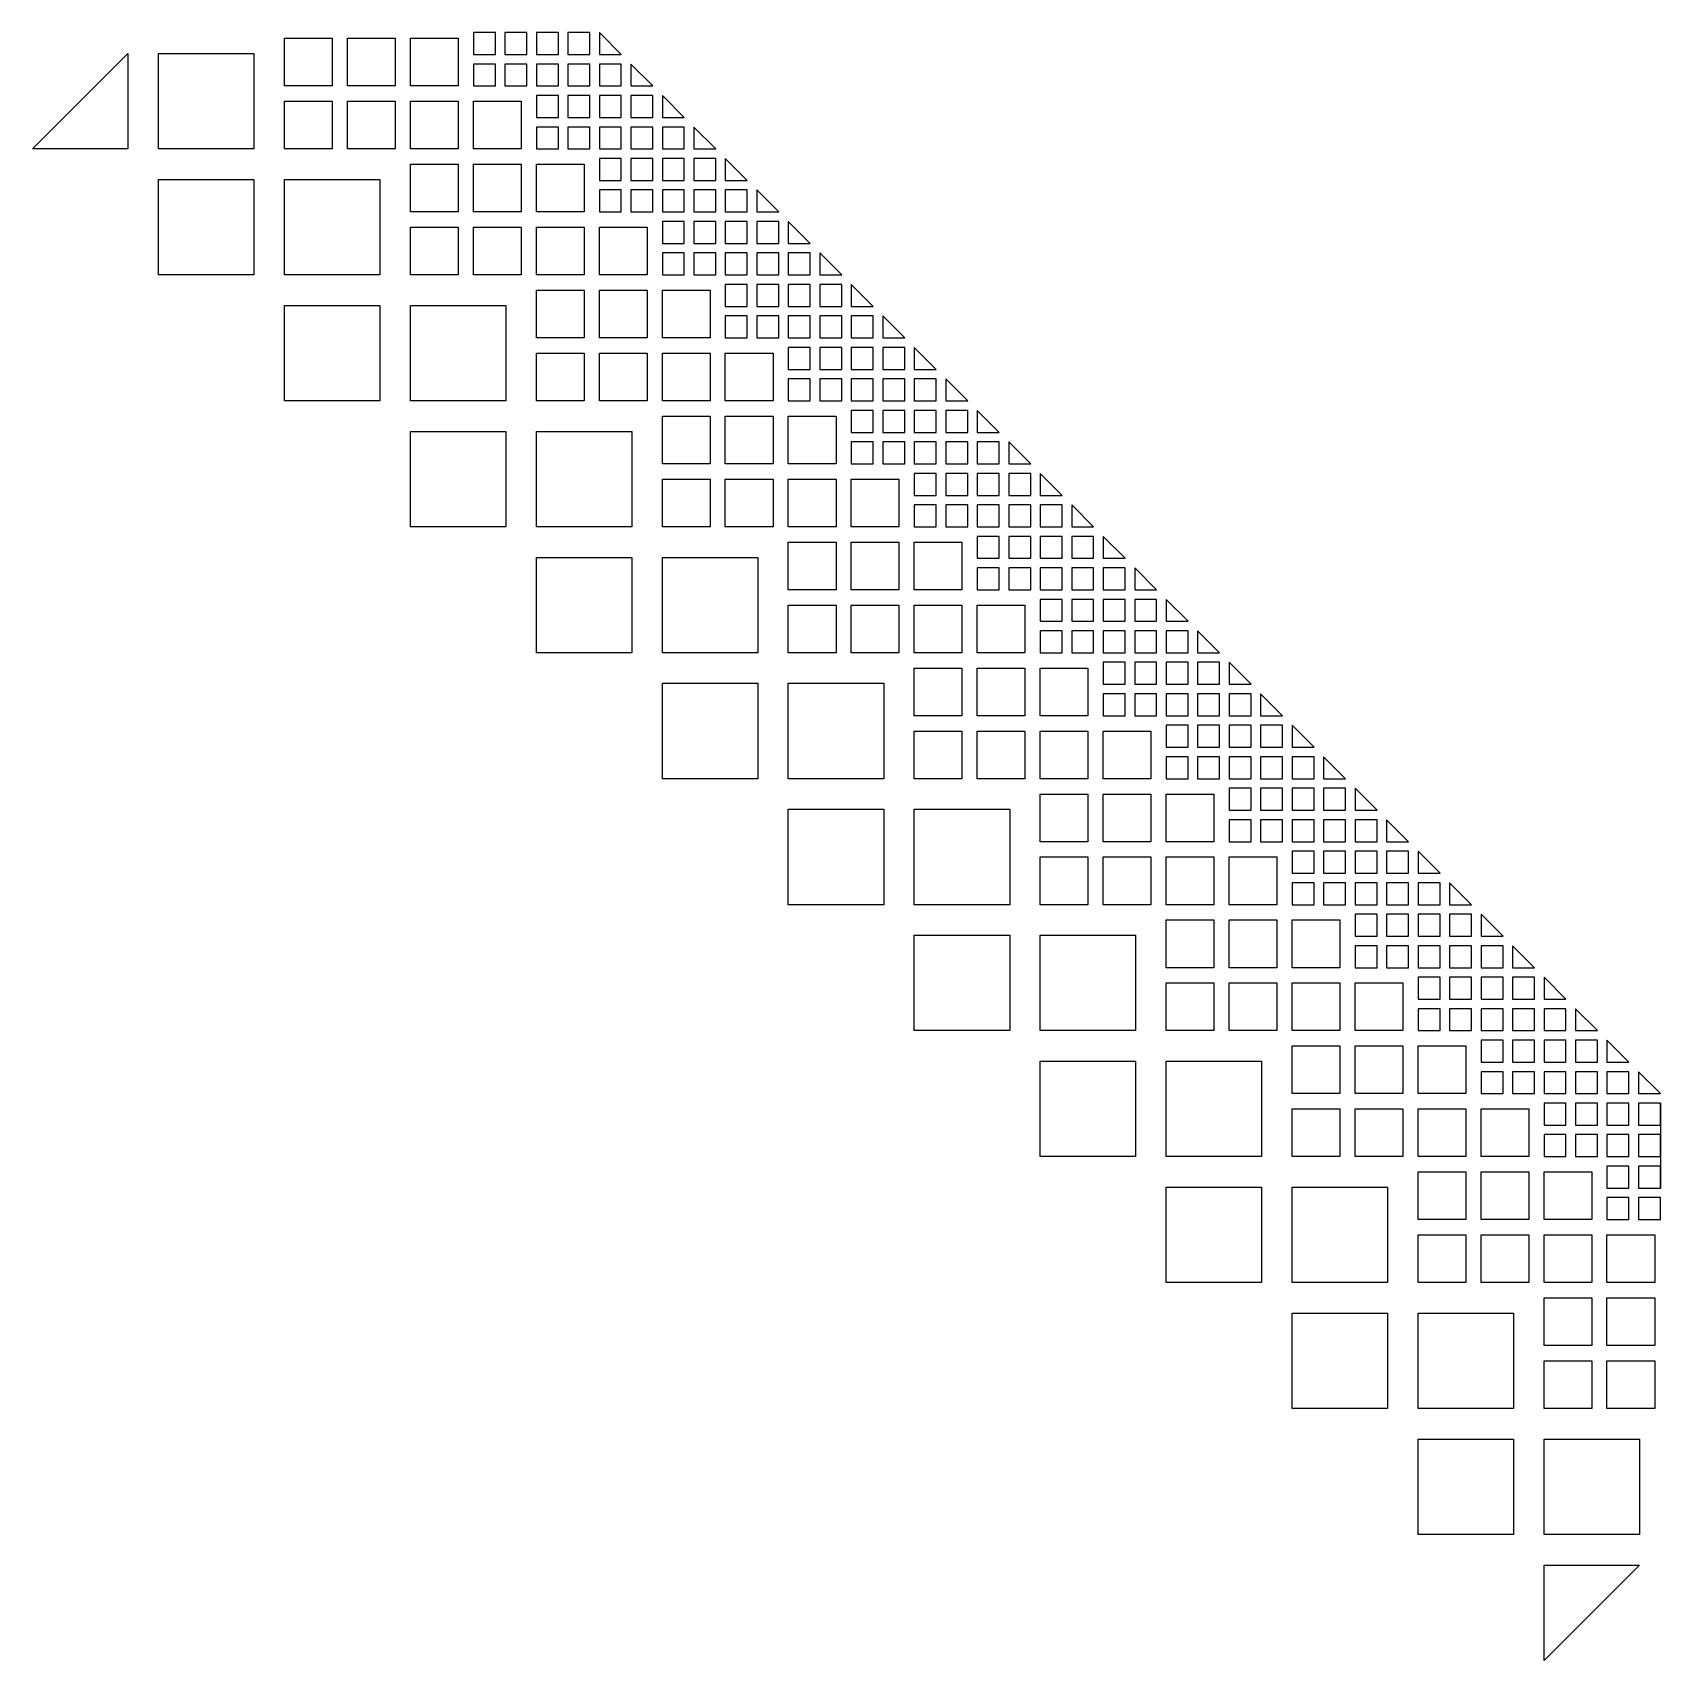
# Model space of a CAD drawing. Header units: inches. Extents: x -13.8 to 13.8, y -19.6 to -8.4.
# Drawn here: x -8.948 to -8.18, y -19.592 to -18.825 of the extents above; entities that cross this region are included whole.
import ezdxf

# ---------------------------------------------------------------- set-up
doc = ezdxf.new("R2010")
doc.units = ezdxf.units.IN
doc.header["$MEASUREMENT"] = 0

msp = doc.modelspace()

# ---------------------------------------------------------------- linework, layer by layer
msp.add_line((-8.18044, -19.32946), (-8.18044, -19.36951))
for points in [[(-8.80683, -18.84976), (-8.82933, -18.84976), (-8.82933, -18.82727), (-8.80683, -18.82727)], [(-8.79963, -18.84976), (-8.79963, -18.82727), (-8.77713, -18.82727), (-8.77713, -18.84976)], [(-8.74743, -18.84976), (-8.76993, -18.84976), (-8.76993, -18.82727), (-8.74743, -18.82727)], [(-8.72988, -18.82456), (-8.74023, -18.82456), (-8.74023, -18.83491), (-8.72988, -18.83491)], [(-8.71503, -18.83491), (-8.71503, -18.82456), (-8.72538, -18.82456), (-8.72538, -18.83491)], [(-8.70018, -18.83491), (-8.70018, -18.82456), (-8.71053, -18.82456), (-8.71053, -18.83491)], [(-8.68533, -18.83491), (-8.68533, -18.82456), (-8.69568, -18.82456), (-8.69568, -18.83491)], [(-8.68083, -18.83491), (-8.67048, -18.83491), (-8.68083, -18.82456)], [(-8.90313, -18.87946), (-8.94813, -18.87946), (-8.90313, -18.83447)], [(-8.84373, -18.83447), (-8.84373, -18.87946), (-8.88873, -18.87946), (-8.88873, -18.83447)], [(-8.74023, -18.84976), (-8.72988, -18.84976), (-8.72988, -18.83941), (-8.74023, -18.83941)], [(-8.72538, -18.83941), (-8.72538, -18.84976), (-8.71503, -18.84976), (-8.71503, -18.83941)], [(-8.70018, -18.84976), (-8.70018, -18.83941), (-8.71053, -18.83941), (-8.71053, -18.84976)], [(-8.68533, -18.84976), (-8.68533, -18.83941), (-8.69568, -18.83941), (-8.69568, -18.84976)], [(-8.67048, -18.84976), (-8.67048, -18.83941), (-8.68083, -18.83941), (-8.68083, -18.84976)], [(-8.66598, -18.84976), (-8.65563, -18.84976), (-8.66598, -18.83941)], [(-8.70018, -18.85426), (-8.71053, -18.85426), (-8.71053, -18.86461), (-8.70018, -18.86461)], [(-8.68533, -18.86461), (-8.68533, -18.85426), (-8.69568, -18.85426), (-8.69568, -18.86461)], [(-8.67048, -18.86461), (-8.67048, -18.85426), (-8.68083, -18.85426), (-8.68083, -18.86461)], [(-8.65563, -18.86461), (-8.65563, -18.85426), (-8.66598, -18.85426), (-8.66598, -18.86461)], [(-8.65113, -18.86461), (-8.64078, -18.86461), (-8.65113, -18.85426)], [(-8.82933, -18.87946), (-8.82933, -18.85696), (-8.80683, -18.85696), (-8.80683, -18.87946)], [(-8.77713, -18.87946), (-8.79963, -18.87946), (-8.79963, -18.85696), (-8.77713, -18.85696)], [(-8.76993, -18.87946), (-8.76993, -18.85696), (-8.74743, -18.85696), (-8.74743, -18.87946)], [(-8.71773, -18.87946), (-8.74023, -18.87946), (-8.74023, -18.85696), (-8.71773, -18.85696)], [(-8.71053, -18.87946), (-8.70018, -18.87946), (-8.70018, -18.86911), (-8.71053, -18.86911)], [(-8.69568, -18.86911), (-8.69568, -18.87946), (-8.68533, -18.87946), (-8.68533, -18.86911)], [(-8.67048, -18.87946), (-8.67048, -18.86911), (-8.68083, -18.86911), (-8.68083, -18.87946)], [(-8.65563, -18.87946), (-8.65563, -18.86911), (-8.66598, -18.86911), (-8.66598, -18.87946)], [(-8.64078, -18.87946), (-8.64078, -18.86911), (-8.65113, -18.86911), (-8.65113, -18.87946)], [(-8.63628, -18.87946), (-8.62593, -18.87946), (-8.63628, -18.86911)], [(-8.67048, -18.88396), (-8.68083, -18.88396), (-8.68083, -18.89431), (-8.67048, -18.89431)], [(-8.65563, -18.89431), (-8.65563, -18.88396), (-8.66598, -18.88396), (-8.66598, -18.89431)], [(-8.64078, -18.89431), (-8.64078, -18.88396), (-8.65113, -18.88396), (-8.65113, -18.89431)], [(-8.62593, -18.89431), (-8.62593, -18.88396), (-8.63628, -18.88396), (-8.63628, -18.89431)], [(-8.62143, -18.89431), (-8.61108, -18.89431), (-8.62143, -18.88396)], [(-8.74743, -18.90916), (-8.76993, -18.90916), (-8.76993, -18.88666), (-8.74743, -18.88666)], [(-8.74023, -18.90916), (-8.74023, -18.88666), (-8.71773, -18.88666), (-8.71773, -18.90916)], [(-8.68803, -18.90916), (-8.71053, -18.90916), (-8.71053, -18.88666), (-8.68803, -18.88666)], [(-8.84373, -18.93886), (-8.88873, -18.93886), (-8.88873, -18.89386), (-8.84373, -18.89386)], [(-8.82933, -18.89386), (-8.78433, -18.89386), (-8.78433, -18.93886), (-8.82933, -18.93886)], [(-8.68083, -18.90916), (-8.67048, -18.90916), (-8.67048, -18.89881), (-8.68083, -18.89881)], [(-8.66598, -18.89881), (-8.66598, -18.90916), (-8.65563, -18.90916), (-8.65563, -18.89881)], [(-8.64078, -18.90916), (-8.64078, -18.89881), (-8.65113, -18.89881), (-8.65113, -18.90916)], [(-8.62593, -18.90916), (-8.62593, -18.89881), (-8.63628, -18.89881), (-8.63628, -18.90916)], [(-8.61108, -18.90916), (-8.61108, -18.89881), (-8.62143, -18.89881), (-8.62143, -18.90916)], [(-8.60658, -18.90916), (-8.59623, -18.90916), (-8.60658, -18.89881)], [(-8.64078, -18.91366), (-8.65113, -18.91366), (-8.65113, -18.92401), (-8.64078, -18.92401)], [(-8.62593, -18.92401), (-8.62593, -18.91366), (-8.63628, -18.91366), (-8.63628, -18.92401)], [(-8.61108, -18.92401), (-8.61108, -18.91366), (-8.62143, -18.91366), (-8.62143, -18.92401)], [(-8.59623, -18.92401), (-8.59623, -18.91366), (-8.60658, -18.91366), (-8.60658, -18.92401)], [(-8.59173, -18.92401), (-8.58138, -18.92401), (-8.59173, -18.91366)], [(-8.76993, -18.93886), (-8.76993, -18.91636), (-8.74743, -18.91636), (-8.74743, -18.93886)], [(-8.71773, -18.93886), (-8.74023, -18.93886), (-8.74023, -18.91636), (-8.71773, -18.91636)], [(-8.71053, -18.93886), (-8.71053, -18.91636), (-8.68803, -18.91636), (-8.68803, -18.93886)], [(-8.65833, -18.93886), (-8.68083, -18.93886), (-8.68083, -18.91636), (-8.65833, -18.91636)], [(-8.65113, -18.93886), (-8.64078, -18.93886), (-8.64078, -18.92851), (-8.65113, -18.92851)], [(-8.63628, -18.92851), (-8.63628, -18.93886), (-8.62593, -18.93886), (-8.62593, -18.92851)], [(-8.61108, -18.93886), (-8.61108, -18.92851), (-8.62143, -18.92851), (-8.62143, -18.93886)], [(-8.59623, -18.93886), (-8.59623, -18.92851), (-8.60658, -18.92851), (-8.60658, -18.93886)], [(-8.58138, -18.93886), (-8.58138, -18.92851), (-8.59173, -18.92851), (-8.59173, -18.93886)], [(-8.57688, -18.93886), (-8.56653, -18.93886), (-8.57688, -18.92851)], [(-8.68803, -18.96856), (-8.71053, -18.96856), (-8.71053, -18.94606), (-8.68803, -18.94606)], [(-8.68083, -18.96856), (-8.68083, -18.94606), (-8.65833, -18.94606), (-8.65833, -18.96856)], [(-8.62863, -18.96856), (-8.65113, -18.96856), (-8.65113, -18.94606), (-8.62863, -18.94606)], [(-8.61108, -18.94336), (-8.62143, -18.94336), (-8.62143, -18.95371), (-8.61108, -18.95371)], [(-8.59623, -18.95371), (-8.59623, -18.94336), (-8.60658, -18.94336), (-8.60658, -18.95371)], [(-8.58138, -18.95371), (-8.58138, -18.94336), (-8.59173, -18.94336), (-8.59173, -18.95371)], [(-8.56653, -18.95371), (-8.56653, -18.94336), (-8.57688, -18.94336), (-8.57688, -18.95371)], [(-8.56203, -18.95371), (-8.55168, -18.95371), (-8.56203, -18.94336)], [(-8.78433, -18.95326), (-8.78433, -18.99826), (-8.82933, -18.99826), (-8.82933, -18.95326)], [(-8.76993, -18.95326), (-8.72493, -18.95326), (-8.72493, -18.99826), (-8.76993, -18.99826)], [(-8.62143, -18.96856), (-8.61108, -18.96856), (-8.61108, -18.95821), (-8.62143, -18.95821)], [(-8.60658, -18.95821), (-8.60658, -18.96856), (-8.59623, -18.96856), (-8.59623, -18.95821)], [(-8.58138, -18.96856), (-8.58138, -18.95821), (-8.59173, -18.95821), (-8.59173, -18.96856)], [(-8.56653, -18.96856), (-8.56653, -18.95821), (-8.57688, -18.95821), (-8.57688, -18.96856)], [(-8.55168, -18.96856), (-8.55168, -18.95821), (-8.56203, -18.95821), (-8.56203, -18.96856)], [(-8.54718, -18.96856), (-8.53683, -18.96856), (-8.54718, -18.95821)], [(-8.71053, -18.99826), (-8.71053, -18.97576), (-8.68803, -18.97576), (-8.68803, -18.99826)], [(-8.65833, -18.99826), (-8.68083, -18.99826), (-8.68083, -18.97576), (-8.65833, -18.97576)], [(-8.65113, -18.99826), (-8.65113, -18.97576), (-8.62863, -18.97576), (-8.62863, -18.99826)], [(-8.59893, -18.99826), (-8.62143, -18.99826), (-8.62143, -18.97576), (-8.59893, -18.97576)], [(-8.58138, -18.97306), (-8.59173, -18.97306), (-8.59173, -18.98341), (-8.58138, -18.98341)], [(-8.56653, -18.98341), (-8.56653, -18.97306), (-8.57688, -18.97306), (-8.57688, -18.98341)], [(-8.55168, -18.98341), (-8.55168, -18.97306), (-8.56203, -18.97306), (-8.56203, -18.98341)], [(-8.53683, -18.98341), (-8.53683, -18.97306), (-8.54718, -18.97306), (-8.54718, -18.98341)], [(-8.53233, -18.98341), (-8.52198, -18.98341), (-8.53233, -18.97306)], [(-8.59173, -18.99826), (-8.58138, -18.99826), (-8.58138, -18.98791), (-8.59173, -18.98791)], [(-8.57688, -18.98791), (-8.57688, -18.99826), (-8.56653, -18.99826), (-8.56653, -18.98791)], [(-8.55168, -18.99826), (-8.55168, -18.98791), (-8.56203, -18.98791), (-8.56203, -18.99826)], [(-8.53683, -18.99826), (-8.53683, -18.98791), (-8.54718, -18.98791), (-8.54718, -18.99826)], [(-8.52198, -18.99826), (-8.52198, -18.98791), (-8.53233, -18.98791), (-8.53233, -18.99826)], [(-8.51748, -18.99826), (-8.50713, -18.99826), (-8.51748, -18.98791)], [(-8.62863, -19.02796), (-8.65113, -19.02796), (-8.65113, -19.00546), (-8.62863, -19.00546)], [(-8.62143, -19.02796), (-8.62143, -19.00546), (-8.59893, -19.00546), (-8.59893, -19.02796)], [(-8.59173, -19.02796), (-8.59173, -19.00546), (-8.56923, -19.00546), (-8.56923, -19.02796)], [(-8.55168, -19.00276), (-8.56203, -19.00276), (-8.56203, -19.01311), (-8.55168, -19.01311)], [(-8.53683, -19.01311), (-8.53683, -19.00276), (-8.54718, -19.00276), (-8.54718, -19.01311)], [(-8.52198, -19.01311), (-8.52198, -19.00276), (-8.53233, -19.00276), (-8.53233, -19.01311)], [(-8.50713, -19.01311), (-8.50713, -19.00276), (-8.51748, -19.00276), (-8.51748, -19.01311)], [(-8.50263, -19.01311), (-8.49228, -19.01311), (-8.50263, -19.00276)], [(-8.72493, -19.01266), (-8.72493, -19.05766), (-8.76993, -19.05766), (-8.76993, -19.01266)], [(-8.71053, -19.01266), (-8.66553, -19.01266), (-8.66553, -19.05766), (-8.71053, -19.05766)], [(-8.56203, -19.02796), (-8.55168, -19.02796), (-8.55168, -19.01761), (-8.56203, -19.01761)], [(-8.54718, -19.01761), (-8.54718, -19.02796), (-8.53683, -19.02796), (-8.53683, -19.01761)], [(-8.52198, -19.02796), (-8.52198, -19.01761), (-8.53233, -19.01761), (-8.53233, -19.02796)], [(-8.50713, -19.02796), (-8.50713, -19.01761), (-8.51748, -19.01761), (-8.51748, -19.02796)], [(-8.49228, -19.02796), (-8.49228, -19.01761), (-8.50263, -19.01761), (-8.50263, -19.02796)], [(-8.48778, -19.02796), (-8.47743, -19.02796), (-8.48778, -19.01761)], [(-8.65113, -19.05766), (-8.65113, -19.03516), (-8.62863, -19.03516), (-8.62863, -19.05766)], [(-8.59893, -19.05766), (-8.62143, -19.05766), (-8.62143, -19.03516), (-8.59893, -19.03516)], [(-8.59173, -19.05766), (-8.59173, -19.03516), (-8.56923, -19.03516), (-8.56923, -19.05766)], [(-8.56203, -19.05766), (-8.56203, -19.03516), (-8.53953, -19.03516), (-8.53953, -19.05766)], [(-8.52198, -19.03246), (-8.53233, -19.03246), (-8.53233, -19.04281), (-8.52198, -19.04281)], [(-8.50713, -19.04281), (-8.50713, -19.03246), (-8.51748, -19.03246), (-8.51748, -19.04281)], [(-8.49228, -19.04281), (-8.49228, -19.03246), (-8.50263, -19.03246), (-8.50263, -19.04281)], [(-8.47743, -19.04281), (-8.47743, -19.03246), (-8.48778, -19.03246), (-8.48778, -19.04281)], [(-8.47293, -19.04281), (-8.46258, -19.04281), (-8.47293, -19.03246)], [(-8.53233, -19.05766), (-8.52198, -19.05766), (-8.52198, -19.04731), (-8.53233, -19.04731)], [(-8.51748, -19.04731), (-8.51748, -19.05766), (-8.50713, -19.05766), (-8.50713, -19.04731)], [(-8.49228, -19.05766), (-8.49228, -19.04731), (-8.50263, -19.04731), (-8.50263, -19.05766)], [(-8.47743, -19.05766), (-8.47743, -19.04731), (-8.48778, -19.04731), (-8.48778, -19.05766)], [(-8.46258, -19.05766), (-8.46258, -19.04731), (-8.47293, -19.04731), (-8.47293, -19.05766)], [(-8.45808, -19.05766), (-8.44773, -19.05766), (-8.45808, -19.04731)], [(-8.56923, -19.08736), (-8.59173, -19.08736), (-8.59173, -19.06486), (-8.56923, -19.06486)], [(-8.56203, -19.08736), (-8.56203, -19.06486), (-8.53953, -19.06486), (-8.53953, -19.08736)], [(-8.50983, -19.08736), (-8.53233, -19.08736), (-8.53233, -19.06486), (-8.50983, -19.06486)], [(-8.49228, -19.06216), (-8.50263, -19.06216), (-8.50263, -19.07251), (-8.49228, -19.07251)], [(-8.47743, -19.07251), (-8.47743, -19.06216), (-8.48778, -19.06216), (-8.48778, -19.07251)], [(-8.46258, -19.07251), (-8.46258, -19.06216), (-8.47293, -19.06216), (-8.47293, -19.07251)], [(-8.44773, -19.07251), (-8.44773, -19.06216), (-8.45808, -19.06216), (-8.45808, -19.07251)], [(-8.44323, -19.07251), (-8.43288, -19.07251), (-8.44323, -19.06216)], [(-8.66553, -19.07206), (-8.66553, -19.11706), (-8.71053, -19.11706), (-8.71053, -19.07206)], [(-8.60613, -19.07206), (-8.60613, -19.11706), (-8.65113, -19.11706), (-8.65113, -19.07206)], [(-8.50263, -19.08736), (-8.49228, -19.08736), (-8.49228, -19.07701), (-8.50263, -19.07701)], [(-8.48778, -19.07701), (-8.48778, -19.08736), (-8.47743, -19.08736), (-8.47743, -19.07701)], [(-8.46258, -19.08736), (-8.46258, -19.07701), (-8.47293, -19.07701), (-8.47293, -19.08736)], [(-8.44773, -19.08736), (-8.44773, -19.07701), (-8.45808, -19.07701), (-8.45808, -19.08736)], [(-8.43288, -19.08736), (-8.43288, -19.07701), (-8.44323, -19.07701), (-8.44323, -19.08736)], [(-8.42838, -19.08736), (-8.41803, -19.08736), (-8.42838, -19.07701)], [(-8.46258, -19.09186), (-8.47293, -19.09186), (-8.47293, -19.10221), (-8.46258, -19.10221)], [(-8.44773, -19.10221), (-8.44773, -19.09186), (-8.45808, -19.09186), (-8.45808, -19.10221)], [(-8.43288, -19.10221), (-8.43288, -19.09186), (-8.44323, -19.09186), (-8.44323, -19.10221)], [(-8.41803, -19.10221), (-8.41803, -19.09186), (-8.42838, -19.09186), (-8.42838, -19.10221)], [(-8.41353, -19.10221), (-8.40318, -19.10221), (-8.41353, -19.09186)], [(-8.59173, -19.11706), (-8.59173, -19.09456), (-8.56923, -19.09456), (-8.56923, -19.11706)], [(-8.53953, -19.11706), (-8.56203, -19.11706), (-8.56203, -19.09456), (-8.53953, -19.09456)], [(-8.53233, -19.11706), (-8.53233, -19.09456), (-8.50983, -19.09456), (-8.50983, -19.11706)], [(-8.48013, -19.11706), (-8.50263, -19.11706), (-8.50263, -19.09456), (-8.48013, -19.09456)], [(-8.47293, -19.11706), (-8.46258, -19.11706), (-8.46258, -19.10671), (-8.47293, -19.10671)], [(-8.45808, -19.10671), (-8.45808, -19.11706), (-8.44773, -19.11706), (-8.44773, -19.10671)], [(-8.43288, -19.11706), (-8.43288, -19.10671), (-8.44323, -19.10671), (-8.44323, -19.11706)], [(-8.41803, -19.11706), (-8.41803, -19.10671), (-8.42838, -19.10671), (-8.42838, -19.11706)], [(-8.40318, -19.11706), (-8.40318, -19.10671), (-8.41353, -19.10671), (-8.41353, -19.11706)], [(-8.39868, -19.11706), (-8.38833, -19.11706), (-8.39868, -19.10671)], [(-8.43288, -19.12156), (-8.44323, -19.12156), (-8.44323, -19.13191), (-8.43288, -19.13191)], [(-8.41803, -19.13191), (-8.41803, -19.12156), (-8.42838, -19.12156), (-8.42838, -19.13191)], [(-8.40318, -19.13191), (-8.40318, -19.12156), (-8.41353, -19.12156), (-8.41353, -19.13191)], [(-8.38833, -19.13191), (-8.38833, -19.12156), (-8.39868, -19.12156), (-8.39868, -19.13191)], [(-8.38383, -19.13191), (-8.37348, -19.13191), (-8.38383, -19.12156)], [(-8.50983, -19.14676), (-8.53233, -19.14676), (-8.53233, -19.12426), (-8.50983, -19.12426)], [(-8.50263, -19.14676), (-8.50263, -19.12426), (-8.48013, -19.12426), (-8.48013, -19.14676)], [(-8.45043, -19.14676), (-8.47293, -19.14676), (-8.47293, -19.12426), (-8.45043, -19.12426)], [(-8.60613, -19.17646), (-8.65113, -19.17646), (-8.65113, -19.13146), (-8.60613, -19.13146)], [(-8.59173, -19.13146), (-8.54673, -19.13146), (-8.54673, -19.17646), (-8.59173, -19.17646)], [(-8.44323, -19.14676), (-8.43288, -19.14676), (-8.43288, -19.13641), (-8.44323, -19.13641)], [(-8.42838, -19.13641), (-8.42838, -19.14676), (-8.41803, -19.14676), (-8.41803, -19.13641)], [(-8.40318, -19.14676), (-8.40318, -19.13641), (-8.41353, -19.13641), (-8.41353, -19.14676)], [(-8.38833, -19.14676), (-8.38833, -19.13641), (-8.39868, -19.13641), (-8.39868, -19.14676)], [(-8.37348, -19.14676), (-8.37348, -19.13641), (-8.38383, -19.13641), (-8.38383, -19.14676)], [(-8.36898, -19.14676), (-8.35863, -19.14676), (-8.36898, -19.13641)], [(-8.53233, -19.17646), (-8.53233, -19.15396), (-8.50983, -19.15396), (-8.50983, -19.17646)], [(-8.48013, -19.17646), (-8.50263, -19.17646), (-8.50263, -19.15396), (-8.48013, -19.15396)], [(-8.47293, -19.17646), (-8.47293, -19.15396), (-8.45043, -19.15396), (-8.45043, -19.17646)], [(-8.42073, -19.17646), (-8.44323, -19.17646), (-8.44323, -19.15396), (-8.42073, -19.15396)], [(-8.40318, -19.15126), (-8.41353, -19.15126), (-8.41353, -19.16161), (-8.40318, -19.16161)], [(-8.38833, -19.16161), (-8.38833, -19.15126), (-8.39868, -19.15126), (-8.39868, -19.16161)], [(-8.37348, -19.16161), (-8.37348, -19.15126), (-8.38383, -19.15126), (-8.38383, -19.16161)], [(-8.35863, -19.16161), (-8.35863, -19.15126), (-8.36898, -19.15126), (-8.36898, -19.16161)], [(-8.35413, -19.16161), (-8.34378, -19.16161), (-8.35413, -19.15126)], [(-8.41353, -19.17646), (-8.40318, -19.17646), (-8.40318, -19.16611), (-8.41353, -19.16611)], [(-8.39868, -19.16611), (-8.39868, -19.17646), (-8.38833, -19.17646), (-8.38833, -19.16611)], [(-8.37348, -19.17646), (-8.37348, -19.16611), (-8.38383, -19.16611), (-8.38383, -19.17646)], [(-8.35863, -19.17646), (-8.35863, -19.16611), (-8.36898, -19.16611), (-8.36898, -19.17646)], [(-8.34378, -19.17646), (-8.34378, -19.16611), (-8.35413, -19.16611), (-8.35413, -19.17646)], [(-8.33928, -19.17646), (-8.32893, -19.17646), (-8.33928, -19.16611)], [(-8.45043, -19.20616), (-8.47293, -19.20616), (-8.47293, -19.18366), (-8.45043, -19.18366)], [(-8.44323, -19.20616), (-8.44323, -19.18366), (-8.42073, -19.18366), (-8.42073, -19.20616)], [(-8.39103, -19.20616), (-8.41353, -19.20616), (-8.41353, -19.18366), (-8.39103, -19.18366)], [(-8.37348, -19.18096), (-8.38383, -19.18096), (-8.38383, -19.19131), (-8.37348, -19.19131)], [(-8.35863, -19.19131), (-8.35863, -19.18096), (-8.36898, -19.18096), (-8.36898, -19.19131)], [(-8.34378, -19.19131), (-8.34378, -19.18096), (-8.35413, -19.18096), (-8.35413, -19.19131)], [(-8.32893, -19.19131), (-8.32893, -19.18096), (-8.33928, -19.18096), (-8.33928, -19.19131)], [(-8.32443, -19.19131), (-8.31408, -19.19131), (-8.32443, -19.18096)], [(-8.54673, -19.19086), (-8.54673, -19.23586), (-8.59173, -19.23586), (-8.59173, -19.19086)], [(-8.53233, -19.19086), (-8.48733, -19.19086), (-8.48733, -19.23586), (-8.53233, -19.23586)], [(-8.38383, -19.20616), (-8.37348, -19.20616), (-8.37348, -19.19581), (-8.38383, -19.19581)], [(-8.36898, -19.19581), (-8.36898, -19.20616), (-8.35863, -19.20616), (-8.35863, -19.19581)], [(-8.34378, -19.20616), (-8.34378, -19.19581), (-8.35413, -19.19581), (-8.35413, -19.20616)], [(-8.32893, -19.20616), (-8.32893, -19.19581), (-8.33928, -19.19581), (-8.33928, -19.20616)], [(-8.31408, -19.20616), (-8.31408, -19.19581), (-8.32443, -19.19581), (-8.32443, -19.20616)], [(-8.30958, -19.20616), (-8.29923, -19.20616), (-8.30958, -19.19581)], [(-8.47293, -19.23586), (-8.47293, -19.21336), (-8.45043, -19.21336), (-8.45043, -19.23586)], [(-8.42073, -19.23586), (-8.44323, -19.23586), (-8.44323, -19.21336), (-8.42073, -19.21336)], [(-8.41353, -19.23586), (-8.41353, -19.21336), (-8.39103, -19.21336), (-8.39103, -19.23586)], [(-8.36133, -19.23586), (-8.38383, -19.23586), (-8.38383, -19.21336), (-8.36133, -19.21336)], [(-8.34378, -19.21066), (-8.35413, -19.21066), (-8.35413, -19.22101), (-8.34378, -19.22101)], [(-8.32893, -19.22101), (-8.32893, -19.21066), (-8.33928, -19.21066), (-8.33928, -19.22101)], [(-8.31408, -19.22101), (-8.31408, -19.21066), (-8.32443, -19.21066), (-8.32443, -19.22101)], [(-8.29923, -19.22101), (-8.29923, -19.21066), (-8.30958, -19.21066), (-8.30958, -19.22101)], [(-8.29473, -19.22101), (-8.28438, -19.22101), (-8.29473, -19.21066)], [(-8.35413, -19.23586), (-8.34378, -19.23586), (-8.34378, -19.22551), (-8.35413, -19.22551)], [(-8.33928, -19.22551), (-8.33928, -19.23586), (-8.32893, -19.23586), (-8.32893, -19.22551)], [(-8.31408, -19.23586), (-8.31408, -19.22551), (-8.32443, -19.22551), (-8.32443, -19.23586)], [(-8.29923, -19.23586), (-8.29923, -19.22551), (-8.30958, -19.22551), (-8.30958, -19.23586)], [(-8.28438, -19.23586), (-8.28438, -19.22551), (-8.29473, -19.22551), (-8.29473, -19.23586)], [(-8.27988, -19.23586), (-8.26953, -19.23586), (-8.27988, -19.22551)], [(-8.39103, -19.26556), (-8.41353, -19.26556), (-8.41353, -19.24306), (-8.39103, -19.24306)], [(-8.38383, -19.26556), (-8.38383, -19.24306), (-8.36133, -19.24306), (-8.36133, -19.26556)], [(-8.33163, -19.26556), (-8.35413, -19.26556), (-8.35413, -19.24306), (-8.33163, -19.24306)], [(-8.31408, -19.24036), (-8.32443, -19.24036), (-8.32443, -19.25071), (-8.31408, -19.25071)], [(-8.29923, -19.25071), (-8.29923, -19.24036), (-8.30958, -19.24036), (-8.30958, -19.25071)], [(-8.28438, -19.25071), (-8.28438, -19.24036), (-8.29473, -19.24036), (-8.29473, -19.25071)], [(-8.26953, -19.25071), (-8.26953, -19.24036), (-8.27988, -19.24036), (-8.27988, -19.25071)], [(-8.26504, -19.25071), (-8.25468, -19.25071), (-8.26504, -19.24036)], [(-8.48733, -19.25026), (-8.48733, -19.29526), (-8.53233, -19.29526), (-8.53233, -19.25026)], [(-8.47293, -19.25026), (-8.42793, -19.25026), (-8.42793, -19.29526), (-8.47293, -19.29526)], [(-8.32443, -19.26556), (-8.31408, -19.26556), (-8.31408, -19.25521), (-8.32443, -19.25521)], [(-8.30958, -19.25521), (-8.30958, -19.26556), (-8.29923, -19.26556), (-8.29923, -19.25521)], [(-8.28438, -19.26556), (-8.28438, -19.25521), (-8.29473, -19.25521), (-8.29473, -19.26556)], [(-8.26953, -19.26556), (-8.26953, -19.25521), (-8.27988, -19.25521), (-8.27988, -19.26556)], [(-8.25468, -19.26556), (-8.25468, -19.25521), (-8.26504, -19.25521), (-8.26504, -19.26556)], [(-8.25018, -19.26556), (-8.23984, -19.26556), (-8.25018, -19.25521)], [(-8.41353, -19.29526), (-8.41353, -19.27276), (-8.39103, -19.27276), (-8.39103, -19.29526)], [(-8.36133, -19.29526), (-8.38383, -19.29526), (-8.38383, -19.27276), (-8.36133, -19.27276)], [(-8.35413, -19.29526), (-8.35413, -19.27276), (-8.33163, -19.27276), (-8.33163, -19.29526)], [(-8.30193, -19.29526), (-8.32443, -19.29526), (-8.32443, -19.27276), (-8.30193, -19.27276)], [(-8.28438, -19.27006), (-8.29473, -19.27006), (-8.29473, -19.28041), (-8.28438, -19.28041)], [(-8.26953, -19.28041), (-8.26953, -19.27006), (-8.27988, -19.27006), (-8.27988, -19.28041)], [(-8.25468, -19.28041), (-8.25468, -19.27006), (-8.26504, -19.27006), (-8.26504, -19.28041)], [(-8.23984, -19.28041), (-8.23984, -19.27006), (-8.25018, -19.27006), (-8.25018, -19.28041)], [(-8.23534, -19.28041), (-8.22499, -19.28041), (-8.23534, -19.27006)], [(-8.29473, -19.29526), (-8.28438, -19.29526), (-8.28438, -19.28491), (-8.29473, -19.28491)], [(-8.27988, -19.28491), (-8.27988, -19.29526), (-8.26953, -19.29526), (-8.26953, -19.28491)], [(-8.25468, -19.29526), (-8.25468, -19.28491), (-8.26504, -19.28491), (-8.26504, -19.29526)], [(-8.23984, -19.29526), (-8.23984, -19.28491), (-8.25018, -19.28491), (-8.25018, -19.29526)], [(-8.22499, -19.29526), (-8.22499, -19.28491), (-8.23534, -19.28491), (-8.23534, -19.29526)], [(-8.22049, -19.29526), (-8.21014, -19.29526), (-8.22049, -19.28491)], [(-8.25468, -19.29976), (-8.26504, -19.29976), (-8.26504, -19.31011), (-8.25468, -19.31011)], [(-8.23984, -19.31011), (-8.23984, -19.29976), (-8.25018, -19.29976), (-8.25018, -19.31011)], [(-8.22499, -19.31011), (-8.22499, -19.29976), (-8.23534, -19.29976), (-8.23534, -19.31011)], [(-8.21014, -19.31011), (-8.21014, -19.29976), (-8.22049, -19.29976), (-8.22049, -19.31011)], [(-8.20564, -19.31011), (-8.19529, -19.31011), (-8.20564, -19.29976)], [(-8.33163, -19.32496), (-8.35413, -19.32496), (-8.35413, -19.30246), (-8.33163, -19.30246)], [(-8.32443, -19.32496), (-8.32443, -19.30246), (-8.30193, -19.30246), (-8.30193, -19.32496)], [(-8.27223, -19.32496), (-8.29473, -19.32496), (-8.29473, -19.30246), (-8.27223, -19.30246)], [(-8.42793, -19.30966), (-8.42793, -19.35466), (-8.47293, -19.35466), (-8.47293, -19.30966)], [(-8.41353, -19.30966), (-8.36853, -19.30966), (-8.36853, -19.35466), (-8.41353, -19.35466)], [(-8.26504, -19.32496), (-8.25468, -19.32496), (-8.25468, -19.31461), (-8.26504, -19.31461)], [(-8.25018, -19.31461), (-8.25018, -19.32496), (-8.23984, -19.32496), (-8.23984, -19.31461)], [(-8.22499, -19.32496), (-8.22499, -19.31461), (-8.23534, -19.31461), (-8.23534, -19.32496)], [(-8.21014, -19.32496), (-8.21014, -19.31461), (-8.22049, -19.31461), (-8.22049, -19.32496)], [(-8.19529, -19.32496), (-8.19529, -19.31461), (-8.20564, -19.31461), (-8.20564, -19.32496)], [(-8.19079, -19.32496), (-8.18044, -19.32496), (-8.19079, -19.31461)], [(-8.22499, -19.32946), (-8.23534, -19.32946), (-8.23534, -19.33981), (-8.22499, -19.33981)], [(-8.21014, -19.33981), (-8.21014, -19.32946), (-8.22049, -19.32946), (-8.22049, -19.33981)], [(-8.19529, -19.33981), (-8.19529, -19.32946), (-8.20564, -19.32946), (-8.20564, -19.33981)], [(-8.18044, -19.33981), (-8.18044, -19.32946), (-8.19079, -19.32946), (-8.19079, -19.33981)], [(-8.35413, -19.35466), (-8.35413, -19.33216), (-8.33163, -19.33216), (-8.33163, -19.35466)], [(-8.30193, -19.35466), (-8.32443, -19.35466), (-8.32443, -19.33216), (-8.30193, -19.33216)], [(-8.29473, -19.35466), (-8.29473, -19.33216), (-8.27223, -19.33216), (-8.27223, -19.35466)], [(-8.24254, -19.35466), (-8.26504, -19.35466), (-8.26504, -19.33216), (-8.24254, -19.33216)], [(-8.23534, -19.35466), (-8.22499, -19.35466), (-8.22499, -19.34431), (-8.23534, -19.34431)], [(-8.22049, -19.34431), (-8.22049, -19.35466), (-8.21014, -19.35466), (-8.21014, -19.34431)], [(-8.19529, -19.35466), (-8.19529, -19.34431), (-8.20564, -19.34431), (-8.20564, -19.35466)], [(-8.18044, -19.35466), (-8.18044, -19.34431), (-8.19079, -19.34431), (-8.19079, -19.35466)], [(-8.19529, -19.35916), (-8.20564, -19.35916), (-8.20564, -19.36951), (-8.19529, -19.36951)], [(-8.18044, -19.36951), (-8.18044, -19.35916), (-8.19079, -19.35916), (-8.19079, -19.36951)], [(-8.27223, -19.38436), (-8.29473, -19.38436), (-8.29473, -19.36186), (-8.27223, -19.36186)], [(-8.26504, -19.38436), (-8.26504, -19.36186), (-8.24254, -19.36186), (-8.24254, -19.38436)], [(-8.21284, -19.38436), (-8.23534, -19.38436), (-8.23534, -19.36186), (-8.21284, -19.36186)], [(-8.36853, -19.41406), (-8.41353, -19.41406), (-8.41353, -19.36906), (-8.36853, -19.36906)], [(-8.35413, -19.36906), (-8.30913, -19.36906), (-8.30913, -19.41406), (-8.35413, -19.41406)], [(-8.20564, -19.38436), (-8.19529, -19.38436), (-8.19529, -19.37401), (-8.20564, -19.37401)], [(-8.19079, -19.37401), (-8.19079, -19.38436), (-8.18044, -19.38436), (-8.18044, -19.37401)], [(-8.29473, -19.41406), (-8.29473, -19.39156), (-8.27223, -19.39156), (-8.27223, -19.41406)], [(-8.24254, -19.41406), (-8.26504, -19.41406), (-8.26504, -19.39156), (-8.24254, -19.39156)], [(-8.23534, -19.41406), (-8.23534, -19.39156), (-8.21284, -19.39156), (-8.21284, -19.41406)], [(-8.20564, -19.41406), (-8.20564, -19.39156), (-8.18314, -19.39156), (-8.18314, -19.41406)], [(-8.21284, -19.44376), (-8.23534, -19.44376), (-8.23534, -19.42126), (-8.21284, -19.42126)], [(-8.20564, -19.42126), (-8.18314, -19.42126), (-8.18314, -19.44376), (-8.20564, -19.44376)], [(-8.30913, -19.47346), (-8.35413, -19.47346), (-8.35413, -19.42846), (-8.30913, -19.42846)], [(-8.24974, -19.42846), (-8.24974, -19.47346), (-8.29473, -19.47346), (-8.29473, -19.42846)], [(-8.23534, -19.47346), (-8.23534, -19.45096), (-8.21284, -19.45096), (-8.21284, -19.47346)], [(-8.20564, -19.47346), (-8.20564, -19.45096), (-8.18314, -19.45096), (-8.18314, -19.47346)], [(-8.24974, -19.48786), (-8.24974, -19.53286), (-8.29473, -19.53286), (-8.29473, -19.48786)], [(-8.23534, -19.48786), (-8.19034, -19.48786), (-8.19034, -19.53286), (-8.23534, -19.53286)], [(-8.23534, -19.59226), (-8.23534, -19.54726), (-8.19034, -19.54726)]]:
    msp.add_lwpolyline(points, close=True)

doc.saveas('drawing.dxf')
